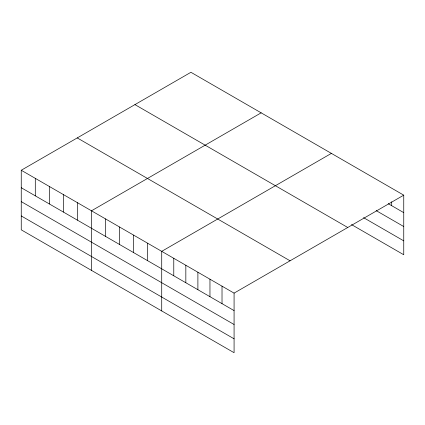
<?xml version="1.0" encoding="UTF-8"?>
<svg xmlns="http://www.w3.org/2000/svg" width="425" height="425" viewBox="0 0 425 425"><rect width="100%" height="100%" fill="white"/><g stroke="black" fill="none" stroke-linecap="round" stroke-linejoin="round"><path stroke-width="0.64" d="M234.079 324.498L234.079 293.123L21.25 170.25L21.25 229.835L234.079 352.713L234.079 324.498L21.25 201.625M351.491 224.581L403.75 254.75L403.75 195.165L190.921 72.287L21.25 170.25M261.157 112.838L91.481 210.795L91.481 270.385M331.388 153.388L161.718 251.345L161.718 310.935M234.079 293.123L403.75 195.165M388.243 203.692L403.75 212.643M376.183 210.625L403.75 226.541M363.55 217.648L403.75 240.858M134.932 104.614L347.756 227.492M77.244 137.923L290.068 260.796M21.25 187.728L234.079 310.606M21.25 215.942L234.079 338.815M391.691 201.801L391.691 205.684M222.02 286.158L222.02 303.641M209.961 279.198L209.961 296.677M197.896 272.234L197.896 289.717M185.837 265.269L185.837 282.752M173.777 258.31L173.777 275.788M147.672 243.238L147.672 260.716M133.625 235.126L133.625 252.609M119.579 227.014L119.579 244.497M105.533 218.907L105.533 236.39M77.435 202.688L77.435 220.166M63.389 194.576L63.389 212.059M49.343 186.469L49.343 203.947M35.296 178.357L35.296 195.84"/></g></svg>
